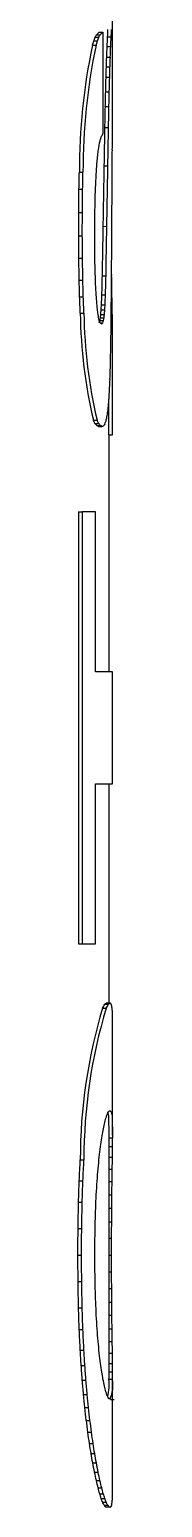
# Model space of a CAD drawing. Header units: millimetres. Extents: x 9.1 to 20.5, y 2.2 to 17.5.
# Drawn here: x 11.717 to 11.732, y 3.184 to 3.798 of the extents above; entities that cross this region are included whole.
import ezdxf

# ---------------------------------------------------------------- set-up
doc = ezdxf.new("R2010")
doc.units = ezdxf.units.MM
doc.linetypes.add('PHANTOM', pattern=[1.27, 0.635, -0.127, 0.127, -0.127, 0.127, -0.127])

msp = doc.modelspace()

# ---------------------------------------------------------------- linework, layer by layer
at = {"color": 7, "linetype": 'Continuous', "lineweight": 25}
for p, q in [((11.73143, 3.76089), (11.73143, 3.80469)), ((11.72419, 3.79511), (11.7257, 3.79511)), ((11.72476, 3.79613), (11.72626, 3.79613)), ((11.7259, 3.79726), (11.7274, 3.79726)), ((11.7274, 3.79726), (11.7274, 3.75495)), ((11.72933, 3.79521), (11.73083, 3.79521)), ((11.72303, 3.79176), (11.72454, 3.79176)), ((11.7236, 3.79354), (11.72511, 3.79354)), ((11.72916, 3.79123), (11.73066, 3.79123)), ((11.72883, 3.78276), (11.73034, 3.78276)), ((11.72898, 3.7868), (11.73048, 3.7868)), ((11.72871, 3.77845), (11.73021, 3.77845)), ((11.72854, 3.77247), (11.73005, 3.77247)), ((11.7284, 3.76627), (11.7299, 3.76627)), ((11.72823, 3.75759), (11.72973, 3.75759)), ((11.71759, 3.73899), (11.71911, 3.73899)), ((11.72795, 3.74168), (11.72945, 3.74168)), ((11.71745, 3.73203), (11.71897, 3.73203)), ((11.71732, 3.71257), (11.71733, 3.72233)), ((11.71733, 3.72233), (11.71885, 3.72233)), ((11.71884, 3.71257), (11.71885, 3.72233)), ((11.72398, 3.71236), (11.724, 3.71732)), ((11.71732, 3.71257), (11.71884, 3.71257)), ((11.72401, 3.70767), (11.72398, 3.71236)), ((11.71739, 3.70335), (11.71891, 3.70335)), ((11.72717, 3.69592), (11.72868, 3.69592)), ((11.73099, 3.69613), (11.73103, 3.69613)), ((11.71754, 3.69414), (11.71906, 3.69414)), ((11.73096, 3.6923), (11.73108, 3.6923)), ((11.71772, 3.68724), (11.71924, 3.68724)), ((11.7268, 3.68395), (11.7283, 3.68395)), ((11.72697, 3.6881), (11.72847, 3.6881)), ((11.73091, 3.68583), (11.73119, 3.68583)), ((11.73093, 3.68896), (11.73113, 3.68896)), ((11.71798, 3.6805), (11.7195, 3.6805)), ((11.72635, 3.6785), (11.72785, 3.6785)), ((11.7265, 3.6799), (11.728, 3.6799)), ((11.72666, 3.68179), (11.72816, 3.68179)), ((11.73084, 3.67883), (11.73134, 3.67883)), ((11.73086, 3.68077), (11.73129, 3.68077)), ((11.73088, 3.68314), (11.73124, 3.68314)), ((11.72617, 3.67748), (11.72767, 3.67748)), ((11.72626, 3.67645), (11.72736, 3.67645)), ((11.73078, 3.67365), (11.73142, 3.67365)), ((11.73081, 3.67575), (11.73141, 3.67575)), ((11.73083, 3.67721), (11.73137, 3.67721)), ((11.73142, 3.62999), (11.73142, 3.67365)), ((11.72992, 3.62999), (11.72992, 3.64492)), ((11.72345, 3.63597), (11.72496, 3.63597)), ((11.72409, 3.63468), (11.7256, 3.63468)), ((11.72486, 3.63381), (11.72636, 3.63381)), ((11.72558, 3.63344), (11.72708, 3.63344)), ((11.72992, 3.62999), (11.73142, 3.62999)), ((11.72993, 3.53141), (11.72993, 3.62999)), ((11.71719, 3.59792), (11.71719, 3.41849)), ((11.71719, 3.59792), (11.71871, 3.59792)), ((11.71871, 3.59792), (11.71871, 3.41849)), ((11.72436, 3.59792), (11.71871, 3.59792)), ((11.72436, 3.53141), (11.72436, 3.59792)), ((11.73143, 3.53141), (11.72436, 3.53141)), ((11.73143, 3.48499), (11.73143, 3.53141)), ((11.72436, 3.48499), (11.73143, 3.48499)), ((11.72436, 3.41849), (11.72436, 3.48499)), ((11.72993, 3.394), (11.72993, 3.48499)), ((11.71719, 3.41849), (11.71871, 3.41849)), ((11.71871, 3.41849), (11.72436, 3.41849)), ((11.72728, 3.39179), (11.72879, 3.39179)), ((11.72816, 3.39341), (11.72967, 3.39341)), ((11.72886, 3.394), (11.73036, 3.394)), ((11.73143, 3.33903), (11.73143, 3.38675)), ((11.72992, 3.33794), (11.73142, 3.33794)), ((11.72993, 3.23907), (11.72993, 3.33903)), ((11.72993, 3.33427), (11.73139, 3.33427)), ((11.71799, 3.32877), (11.71951, 3.32877)), ((11.72993, 3.3299), (11.73134, 3.3299)), ((11.72993, 3.32494), (11.73127, 3.32494)), ((11.71756, 3.32004), (11.71908, 3.32004)), ((11.72993, 3.31977), (11.7312, 3.31977)), ((11.71727, 3.31114), (11.71879, 3.31114)), ((11.72993, 3.31427), (11.73113, 3.31427)), ((11.72993, 3.30872), (11.73108, 3.30872)), ((11.72993, 3.30306), (11.73104, 3.30306)), ((11.71706, 3.3002), (11.71858, 3.3002)), ((11.72406, 3.28915), (11.72409, 3.29616)), ((11.72993, 3.29616), (11.73101, 3.29616)), ((11.71699, 3.28915), (11.71851, 3.28915)), ((11.72993, 3.28915), (11.731, 3.28915)), ((11.72993, 3.28225), (11.73101, 3.28225)), ((11.71706, 3.2782), (11.71858, 3.2782)), ((11.72993, 3.27535), (11.73104, 3.27535)), ((11.71727, 3.26721), (11.71879, 3.26721)), ((11.72993, 3.26963), (11.73108, 3.26963)), ((11.72993, 3.26419), (11.73113, 3.26419)), ((11.71756, 3.25831), (11.71908, 3.25831)), ((11.72993, 3.25853), (11.7312, 3.25853)), ((11.71799, 3.24963), (11.71951, 3.24963)), ((11.72993, 3.25335), (11.73127, 3.25335)), ((11.72993, 3.2485), (11.73134, 3.2485)), ((11.71838, 3.24333), (11.71989, 3.24333)), ((11.72993, 3.24419), (11.73139, 3.24419)), ((11.71884, 3.23718), (11.72036, 3.23718)), ((11.72992, 3.23761), (11.73142, 3.23761)), ((11.72993, 3.24063), (11.73142, 3.24063)), ((11.73143, 3.1915), (11.73143, 3.23907)), ((11.71935, 3.2313), (11.72086, 3.2313)), ((11.7199, 3.22581), (11.72141, 3.22581)), ((11.73055, 3.22925), (11.73205, 3.22925)), ((11.7205, 3.22052), (11.72202, 3.22052)), ((11.72113, 3.21562), (11.72265, 3.21562)), ((11.7218, 3.21093), (11.72331, 3.21093)), ((11.72247, 3.20672), (11.72398, 3.20672)), ((11.72316, 3.20284), (11.72467, 3.20284)), ((11.72392, 3.19896), (11.72543, 3.19896)), ((11.72467, 3.19551), (11.72618, 3.19551)), ((11.72539, 3.19249), (11.7269, 3.19249)), ((11.72606, 3.19006), (11.72756, 3.19006)), ((11.72668, 3.18807), (11.72819, 3.18807)), ((11.72725, 3.18651), (11.72876, 3.18651)), ((11.72787, 3.18532), (11.72937, 3.18532)), ((11.72841, 3.18462), (11.72991, 3.18462))]:
    msp.add_line(p, q, dxfattribs=at)
at = {"color": 8, "linetype": 'PHANTOM', "lineweight": 18}
msp.add_line((11.72753, 3.71645), (11.72903, 3.71645), dxfattribs=at)
at = {"color": 7, "linetype": 'Continuous', "lineweight": 25, "flags": 128}
for points in [[(11.72946, 3.34824), (11.72971, 3.34685), (11.7299, 3.33903)], [(11.73036, 3.34915), (11.73087, 3.34876), (11.73122, 3.34685), (11.73142, 3.33794)]]:
    msp.add_lwpolyline(points, dxfattribs=at)
at = {"color": 7, "linetype": 'Continuous', "lineweight": 25}
for centre, radius, start, end in [((11.97145, 3.73951), 0.25385, 168.12124, 180.11795), ((11.97334, 3.73951), 0.25423, 168.13933, 180.11806), ((11.92835, 3.68373), 0.2104, 180.8805, 193.12092), ((11.93018, 3.68373), 0.2107, 180.8788, 193.10103), ((11.93464, 3.32901), 0.21665, 163.15432, 180.06226), ((11.93645, 3.32901), 0.21695, 163.17919, 180.06306), ((11.71024, 3.23548), 0.0198, 345.17349, 6.17817), ((11.71556, 3.23542), 0.01602, 337.5893, 7.87665)]:
    msp.add_arc(centre, radius, start, end, dxfattribs=at)
for centre, major_axis, ratio, start_param, end_param in [((10.74993, 3.82611), (0.98, 0), 0.292868, 6.169464, 6.174944), ((10.74993, 3.81543), (0.98, 0), 0.19197, 6.174944, 6.18042), ((10.74993, 3.80581), (0.98, 0), 0.09631, 6.18042, 6.192468), ((10.74993, 3.82611), (0.9815, 0), 0.292868, 6.169639, 6.17511), ((10.74993, 3.81543), (0.9815, 0), 0.19197, 6.17511, 6.180578), ((10.74993, 3.80581), (0.9815, 0), 0.09631, 6.180578, 6.192607), ((10.74993, 3.82467), (0.98, 0), 0.860533, 6.243521, 6.248254), ((10.74993, 3.81665), (0.98, 0), 0.626358, 6.248254, 6.253263), ((10.74993, 3.82467), (0.9815, 0), 0.860533, 6.243581, 6.248308), ((10.74993, 3.81665), (0.9815, 0), 0.626358, 6.248308, 6.253309), ((10.74993, 3.83432), (0.98, 0), 0.366697, 6.16448, 6.169464), ((10.74993, 3.83432), (0.9815, 0), 0.366697, 6.164662, 6.169639), ((10.74993, 3.83156), (0, 1.0172), 0.963432, 4.668375, 4.672724), ((10.74993, 3.83156), (0, 1.01875), 0.963432, 4.668442, 4.672785), ((10.74993, 3.85826), (0, 1.59995), 0.61252, 4.662482, 4.665181), ((10.74993, 3.84256), (0, 1.26715), 0.773392, 4.665181, 4.668375), ((10.74993, 3.85826), (0, 1.6024), 0.61252, 4.662558, 4.665253), ((10.74993, 3.84256), (0, 1.26909), 0.773392, 4.665253, 4.668442), ((10.74993, 3.87202), (0, 1.8757), 0.522472, 4.659288, 4.662482), ((10.74993, 3.87202), (0, 1.87857), 0.522472, 4.659369, 4.662558), ((10.74993, 3.89454), (0, 2.29989), 0.426106, 4.656588, 4.659288), ((10.74993, 3.89454), (0, 2.30341), 0.426106, 4.656673, 4.659369), ((10.74993, 3.9234), (0, 2.81753), 0.347823, 4.653502, 4.656588), ((10.74993, 3.9234), (0, 2.82184), 0.347823, 4.653593, 4.656673), ((10.74993, 3.96014), (0, 3.44165), 0.284747, 4.648873, 4.653502), ((10.74993, 3.96014), (0, 3.44692), 0.284747, 4.64897, 4.653593), ((10.74993, 3.76362), (0.9815, 0), 0.763097, 6.27391, 6.275997), ((10.74993, 3.76229), (0.9815, 0), 0.575118, 6.275997, 6.278194), ((10.74993, 3.76102), (0.9815, 0), 0.316377, 6.278194, 6.282533), ((10.74993, 3.79751), (0.9815, 0), 0.450079, 6.177485, 6.180799), ((10.74993, 3.78629), (0.9815, 0), 0.338212, 6.180799, 6.184553), ((10.74993, 3.77015), (0.9815, 0), 0.171247, 6.184553, 6.192607), ((10.74993, 3.77675), (0, 1.84327), 0.532477, 4.696961, 4.699214), ((10.74993, 3.76844), (0, 1.21264), 0.809388, 4.699214, 4.701081), ((10.74993, 3.76553), (0.9815, 0), 0.972932, 6.271877, 6.27391), ((10.74993, 3.8652), (0, 1.06503), 0.921566, 4.59829, 4.600888), ((10.74993, 3.83878), (0.9815, 0), 0.843132, 6.171684, 6.174502), ((10.74993, 3.81801), (0.9815, 0), 0.648081, 6.174502, 6.177485), ((10.74993, 3.78851), (0, 2.60586), 0.376652, 4.693775, 4.696961), ((10.74993, 4.91536), (0, 7.43863), 0.131745, 4.552632, 4.553579), ((10.74993, 4.91536), (0, 7.45001), 0.131745, 4.552879, 4.553824), ((10.74993, 3.94979), (0, 1.79955), 0.545413, 4.594585, 4.596244), ((10.74993, 3.89496), (0, 1.32638), 0.739985, 4.596244, 4.59829), ((10.74993, 3.9905), (0, 3.91995), 0.250003, 4.642423, 4.648873), ((10.74993, 3.9905), (0, 3.92595), 0.250003, 4.64253, 4.64897), ((10.74993, 3.8011), (0, 3.28194), 0.299061, 4.690259, 4.693775), ((10.74993, 4.08555), (0, 2.9445), 0.333333, 4.591598, 4.592926), ((10.74993, 3.99974), (0, 2.2245), 0.441223, 4.592926, 4.594585), ((10.74993, 5.89034), (0, 13.56759), 0.072231, 4.551908, 4.552632), ((10.74993, 5.89034), (0, 13.58835), 0.072231, 4.552155, 4.552879), ((10.74993, 4.18608), (0, 3.77885), 0.259735, 4.590491, 4.591598), ((10.74993, 3.81128), (0, 3.74194), 0.262297, 4.687622, 4.690259), ((10.74993, 4.83864), (0, 9.13098), 0.107491, 4.589274, 4.589827), ((10.74993, 4.51227), (0, 6.46141), 0.151902, 4.589827, 4.590491), ((10.74993, 4.0033), (0, 4.10316), 0.23884, 4.637404, 4.642423), ((10.74993, 4.0033), (0, 4.10945), 0.23884, 4.637519, 4.64253), ((10.74993, 3.82607), (0, 4.33938), 0.226184, 4.681358, 4.687622), ((10.74993, 0.36303), (0, 20.94731), 0.046784, 4.872536, 4.872982), ((10.74993, 0.36303), (0, 20.97937), 0.046784, 4.872289, 4.872734), ((10.74993, 2.21903), (0, 9.30829), 0.105283, 4.871533, 4.872536), ((10.74993, 2.21903), (0, 9.32253), 0.105283, 4.871287, 4.872289), ((10.74993, 2.42813), (0, 10.42863), 0.094116, 4.834951, 4.835394), ((10.74993, 2.95027), (0, 6.1577), 0.159394, 4.834342, 4.834951), ((10.74993, 3.19939), (0, 4.10993), 0.238812, 4.833457, 4.834342), ((10.74993, 3.90883), (0, 2.84209), 0.344817, 4.634645, 4.637404), ((10.74993, 3.90883), (0, 2.84644), 0.344817, 4.634765, 4.637519), ((10.74993, 3.62196), (0, 2.61633), 0.375144, 4.74074, 4.742224), ((10.74993, 3.63627), (0, 2.11156), 0.464821, 4.738927, 4.740741), ((10.74993, 2.7476), (0, 5.97289), 0.164075, 4.870363, 4.871533), ((10.74993, 2.7476), (0, 5.98203), 0.164075, 4.870119, 4.871287), ((10.74993, 3.34583), (0, 2.8974), 0.338752, 4.832295, 4.833457), ((10.74993, 3.41065), (0, 2.35545), 0.416693, 4.830912, 4.832295), ((10.74993, 3.80365), (0, 3.6167), 0.27138, 4.677347, 4.681358), ((10.74993, 3.6509), (0, 1.56032), 0.629039, 4.736785, 4.738927), ((10.74993, 3.04478), (0, 4.08381), 0.239972, 4.868692, 4.870363), ((10.74993, 3.04478), (0, 4.09006), 0.239972, 4.868451, 4.870119), ((10.74993, 3.4838), (0, 1.73683), 0.56511, 4.829474, 4.830912), ((10.74993, 3.52238), (0, 1.40662), 0.697773, 4.827815, 4.829474), ((10.74993, 3.55606), (0, 1.11417), 0.880924, 4.825769, 4.827815), ((10.74993, 3.78178), (0, 1.225), 0.8, 4.630672, 4.632438), ((10.74993, 3.83462), (0, 1.88654), 0.51947, 4.632438, 4.634645), ((10.74993, 3.78178), (0, 1.22688), 0.8, 4.630797, 4.632561), ((10.74993, 3.83462), (0, 1.88943), 0.51947, 4.632561, 4.634765), ((10.74993, 3.6581), (0, 1.26507), 0.775847, 4.734312, 4.736785), ((10.74993, 3.66342), (0, 1.02233), 0.96006, 4.731675, 4.734312), ((10.74993, 3.58165), (0.9815, 0), 0.904755, 0.111059, 0.11338), ((10.74993, 3.60664), (0.9815, 0), 0.674961, 0.108849, 0.111059), ((10.74993, 3.624), (0.9815, 0), 0.512214, 0.106584, 0.108849), ((10.74993, 3.71925), (0.98, 0), 0.48708, 6.195561, 6.197715), ((10.74993, 3.74443), (0.98, 0), 0.788087, 6.197715, 6.199536), ((10.74993, 3.76177), (0.98, 0), 0.99982, 6.199536, 6.201469), ((10.74993, 3.71925), (0.9815, 0), 0.48708, 6.195695, 6.197846), ((10.74993, 3.74443), (0.9815, 0), 0.788087, 6.197846, 6.199665), ((10.74993, 3.76177), (0.9815, 0), 0.99982, 6.199665, 6.201594), ((10.74993, 3.66743), (0.9815, 0), 0.830164, 0.016375, 0.019286), ((10.74993, 3.67005), (0.9815, 0), 0.666706, 0.013409, 0.016375), ((10.74993, 3.67178), (0.9815, 0), 0.535771, 0.010333, 0.013409), ((10.74993, 3.70294), (0.98, 0), 0.29685, 6.192027, 6.195561), ((10.74993, 3.64954), (0.9815, 0), 0.267589, 0.102663, 0.106584), ((10.74993, 3.66879), (0.9815, 0), 0.076189, 0.096867, 0.102663), ((10.74993, 3.68319), (0.9815, 0), 0.075474, 6.186319, 6.192166), ((10.74993, 3.70294), (0.9815, 0), 0.29685, 6.192166, 6.195695), ((10.74993, 3.76764), (0, 2.58878), 0.379136, 4.673554, 4.677347), ((10.74993, 3.67365), (0.9815, 0), 0.350622, 0.006103, 0.010333), ((10.74993, 3.67432), (0.9815, 0), 0.239256, 6.280336, 6.289289), ((10.74993, 3.74652), (0, 2.04479), 0.48, 4.670916, 4.673554), ((10.74993, 3.73129), (0, 1.67758), 0.58507, 4.667892, 4.670916), ((10.74993, 3.70776), (0, 1.16333), 0.843701, 4.662284, 4.665253), ((10.74993, 3.71943), (0, 1.41081), 0.6957, 4.665253, 4.667892), ((10.74993, 3.69534), (0.9815, 0), 0.932414, 6.22901, 6.23308), ((10.74993, 3.67552), (0.9815, 0), 0.572966, 6.219326, 6.224609), ((10.74993, 3.68498), (0.9815, 0), 0.73748, 6.224609, 6.22901), ((10.74993, 3.6105), (0.98, 0), 0.226387, 0.109182, 0.11505), ((10.74993, 3.62192), (0.98, 0), 0.119406, 0.10177, 0.109182), ((10.74993, 3.6105), (0.9815, 0), 0.226387, 0.109014, 0.114873), ((10.74993, 3.62192), (0.9815, 0), 0.119406, 0.101614, 0.109014), ((10.74993, 3.64472), (0.9815, 0), 0.129032, 6.196082, 6.202916), ((10.74993, 3.6511), (0.9815, 0), 0.210016, 6.202916, 6.208425), ((10.74993, 3.65837), (0.9815, 0), 0.309261, 6.208425, 6.213767), ((10.74993, 3.6663), (0.9815, 0), 0.42572, 6.213767, 6.219326), ((10.74993, 3.62869), (0.98, 0), 0.051459, 0.094253, 0.10177), ((10.74993, 3.62869), (0.9815, 0), 0.051459, 0.094108, 0.101614), ((10.74993, 3.63707), (0.9815, 0), 0.039381, 6.189077, 6.196082), ((10.74993, 3.40063), (0.98, 0), 0.122938, 6.209745, 6.223197), ((10.74993, 3.39607), (0.98, 0), 0.04526, 6.223197, 6.236583), ((10.74993, 3.40063), (0.9815, 0), 0.122938, 6.209857, 6.223288), ((10.74993, 3.39607), (0.9815, 0), 0.04526, 6.223288, 6.236654), ((10.74993, 3.39195), (0.9815, 0), 0.044892, 0.033064, 0.046531), ((10.74993, 3.38939), (0.9815, 0), 0.123952, 0.019767, 0.033064), ((10.74993, 3.38763), (0.9815, 0), 0.214296, 0.008232, 0.019767), ((10.74993, 3.38675), (0.9815, 0), 0.323545, 0, 0.008232), ((10.74993, 3.36951), (0.9815, 0), 0.315809, 6.199995, 6.207324), ((10.74993, 3.36128), (0.9815, 0), 0.205125, 6.207324, 6.213767), ((10.74993, 3.3577), (0.9815, 0), 0.15252, 6.213767, 6.220262), ((10.74993, 3.35367), (0.9815, 0), 0.087258, 6.220262, 6.22846), ((10.74993, 3.35007), (0.9815, 0), 0.020123, 6.22846, 6.236654), ((10.74993, 3.38858), (0.9815, 0), 0.538462, 6.187202, 6.192939), ((10.74993, 3.37689), (0.9815, 0), 0.40625, 6.192939, 6.199995), ((10.74993, 3.41963), (0.9815, 0), 0.8602, 6.176767, 6.181903), ((10.74993, 3.40456), (0.9815, 0), 0.708333, 6.181903, 6.187202), ((10.74993, 3.34152), (0.9815, 0), 0.890073, 6.269887, 6.274885), ((10.74993, 3.33992), (0.9815, 0), 0.6939, 6.274885, 6.280267), ((10.74993, 3.82288), (0, 3.17524), 0.308638, 4.553357, 4.556142), ((10.74993, 3.82288), (0, 3.1801), 0.308638, 4.553602, 4.556382), ((10.74993, 3.44854), (0, 1.11644), 0.879136, 4.601551, 4.605971), ((10.74993, 3.34473), (0, 1.11477), 0.880452, 4.694641, 4.69909), ((10.74993, 3.48061), (0, 1.40636), 0.6979, 4.597848, 4.601551), ((10.74993, 3.34954), (0, 1.38565), 0.708333, 4.690905, 4.694641), ((10.74993, 4.09596), (0, 4.89963), 0.200015, 4.551518, 4.553357), ((10.74993, 4.09596), (0, 4.90713), 0.200015, 4.551766, 4.553602), ((10.74993, 3.532), (0, 1.85598), 0.528831, 4.594806, 4.597848), ((10.74993, 3.35959), (0, 1.85389), 0.529426, 4.687938, 4.690905), ((10.74993, 4.63892), (0, 8.28936), 0.118224, 4.55018, 4.551518), ((10.74993, 4.63892), (0, 8.30205), 0.118224, 4.55043, 4.551766), ((10.74993, 3.61075), (0, 2.52732), 0.388355, 4.592594, 4.594806), ((10.74993, 3.37765), (0, 2.59223), 0.378631, 4.685796, 4.687938), ((10.74993, 4.10288), (0, 6.61057), 0.148474, 4.590048, 4.5911), ((10.74993, 3.76491), (0, 3.81722), 0.257124, 4.5911, 4.592594), ((10.74993, 3.48797), (0, 6.61276), 0.148425, 4.683378, 4.684422), ((10.74993, 3.41833), (0, 4.1221), 0.238107, 4.684422, 4.685796), ((10.74993, 7.35573), (0, 25.11192), 0.039025, 4.549734, 4.55018), ((10.74993, 7.35573), (0, 25.15036), 0.039025, 4.549985, 4.55043), ((10.74993, 3.825), (0, 18.23152), 0.053835, 4.682993, 4.683378), ((10.74993, -0.73795), (0, 24.86808), 0.039408, 4.874598, 4.875044), ((10.74993, -0.73795), (0, 24.90614), 0.039408, 4.874348, 4.874793), ((10.74993, 0.7268), (0, 20.94966), 0.04685, 4.834674, 4.835006), ((10.74993, 2.82759), (0, 15.704), 0.0625, 4.741345, 4.741785), ((10.74993, 2.51602), (0, 6.2816), 0.15625, 4.833567, 4.834674), ((10.74993, 3.08014), (0, 6.98078), 0.1406, 4.740356, 4.741345), ((10.74993, 1.93292), (0, 8.33), 0.117647, 4.87326, 4.874598), ((10.74993, 1.93292), (0, 8.34275), 0.117647, 4.873012, 4.874348), ((10.74993, 2.80951), (0, 3.85364), 0.254695, 4.832074, 4.833567), ((10.74993, 3.16761), (0, 3.85274), 0.254754, 4.738872, 4.740356), ((10.74993, 2.4824), (0, 4.89963), 0.200015, 4.871421, 4.87326), ((10.74993, 2.4824), (0, 4.90713), 0.200015, 4.871176, 4.873012), ((10.74993, 2.95818), (0, 2.60855), 0.376263, 4.829972, 4.832074), ((10.74993, 3.20055), (0, 2.60898), 0.376201, 4.736785, 4.738872), ((10.74993, 3.04438), (0, 1.87374), 0.523818, 4.82693, 4.829972), ((10.74993, 3.21848), (0, 1.87374), 0.523818, 4.733763, 4.736785), ((10.74993, 2.75855), (0, 3.15583), 0.310536, 4.868636, 4.871421), ((10.74993, 2.75855), (0, 3.16066), 0.310536, 4.868396, 4.871176), ((10.74993, 3.09779), (0, 1.40636), 0.6979, 4.823227, 4.82693), ((10.74993, 3.22847), (0, 1.40623), 0.697966, 4.730082, 4.733763), ((10.74993, 2.86177), (0, 2.49247), 0.393184, 4.866075, 4.868636), ((10.74993, 2.86177), (0, 2.49629), 0.393184, 4.865838, 4.868396), ((10.74993, 3.1285), (0, 1.12872), 0.869565, 4.818807, 4.823227), ((10.74993, 3.16095), (0.9815, 0), 0.838729, 0.101282, 0.106418), ((10.74993, 3.23429), (0, 1.07734), 0.911044, 4.725578, 4.730082), ((10.74993, 3.23712), (0.9815, 0), 0.879136, 0.008191, 0.013189), ((10.74993, 2.93794), (0, 1.99494), 0.491242, 4.862959, 4.866075), ((10.74993, 2.93794), (0, 1.998), 0.491242, 4.862727, 4.865838), ((10.74993, 3.17346), (0.9815, 0), 0.712725, 0.096094, 0.101282), ((10.74993, 3.23866), (0.9815, 0), 0.687467, 0.002918, 0.008191), ((10.74993, 2.98284), (0, 1.69562), 0.577959, 4.859454, 4.862959), ((10.74993, 2.98284), (0, 1.69822), 0.577959, 4.859228, 4.862727), ((10.74993, 3.19078), (0.9815, 0), 0.528831, 0.090357, 0.096094), ((10.74993, 3.2015), (0.9815, 0), 0.407714, 0.08319, 0.090357), ((10.74993, 3.23907), (0.98, 0), 0.543742, 6.280442, 6.283185), ((10.74993, 3.23907), (0.9815, 0), 0.543742, 6.280446, 6.286103), ((10.74993, 3.02204), (0, 1.42811), 0.686222, 4.855563, 4.859454), ((10.74993, 3.02204), (0, 1.43029), 0.686222, 4.855343, 4.859228), ((10.74993, 3.20839), (0.9815, 0), 0.323293, 0.075862, 0.08319), ((10.74993, 3.21678), (0.9815, 0), 0.210532, 0.069584, 0.075862), ((10.74993, 3.22105), (0.9815, 0), 0.147834, 0.063253, 0.069584), ((10.74993, 3.22492), (0.9815, 0), 0.085537, 0.05489, 0.063253), ((10.74993, 3.22811), (0.9815, 0), 0.026316, 0.046531, 0.05489), ((10.74993, 3.05236), (0, 1.21558), 0.806197, 4.851174, 4.855563), ((10.74993, 3.05236), (0, 1.21745), 0.806197, 4.85096, 4.855343), ((10.74993, 3.07537), (0, 1.04922), 0.93403, 4.846454, 4.851174), ((10.74993, 3.07537), (0, 1.05082), 0.93403, 4.846248, 4.85096), ((10.74993, 3.09307), (0.98, 0), 0.935519, 0.128905, 0.134065), ((10.74993, 3.11167), (0.98, 0), 0.78786, 0.123416, 0.128905), ((10.74993, 3.09307), (0.9815, 0), 0.935519, 0.128707, 0.133859), ((10.74993, 3.11167), (0.9815, 0), 0.78786, 0.123226, 0.128707), ((10.74993, 3.124), (0.98, 0), 0.685704, 0.117597, 0.123416), ((10.74993, 3.124), (0.9815, 0), 0.685704, 0.117417, 0.123226), ((10.74993, 3.13608), (0.98, 0), 0.580645, 0.110732, 0.117597), ((10.74993, 3.14523), (0.98, 0), 0.496118, 0.103594, 0.110732), ((10.74993, 3.13608), (0.9815, 0), 0.580645, 0.110562, 0.117417), ((10.74993, 3.14523), (0.9815, 0), 0.496118, 0.103436, 0.110562), ((10.74993, 3.15284), (0.98, 0), 0.421048, 0.096242, 0.103594), ((10.74993, 3.16063), (0.98, 0), 0.33837, 0.088894, 0.096242), ((10.74993, 3.15284), (0.9815, 0), 0.421048, 0.096094, 0.103436), ((10.74993, 3.16063), (0.9815, 0), 0.33837, 0.088758, 0.096094), ((10.74993, 3.16639), (0.98, 0), 0.27207, 0.081386, 0.088894), ((10.74993, 3.17108), (0.98, 0), 0.213201, 0.073882, 0.081386), ((10.74993, 3.17686), (0.98, 0), 0.133351, 0.064784, 0.073882), ((10.74993, 3.16639), (0.9815, 0), 0.27207, 0.081261, 0.088758), ((10.74993, 3.17108), (0.9815, 0), 0.213201, 0.073769, 0.081261), ((10.74993, 3.17686), (0.9815, 0), 0.133351, 0.064684, 0.073769), ((10.74993, 3.18907), (0.9815, 0), 0.13499, 6.254902, 6.263858), ((10.74993, 3.19049), (0.9815, 0), 0.210115, 6.263858, 6.271438), ((10.74993, 3.19121), (0.9815, 0), 0.27207, 6.271438, 6.278908), ((10.74993, 3.1915), (0.9815, 0), 0.340921, 6.278908, 6.283185), ((10.74993, 3.18032), (0.98, 0), 0.078797, 0.055691, 0.064784), ((10.74993, 3.18297), (0.98, 0), 0.030274, 0.046602, 0.055691), ((10.74993, 3.18032), (0.9815, 0), 0.078797, 0.055605, 0.064684), ((10.74993, 3.18297), (0.9815, 0), 0.030274, 0.046531, 0.055605), ((10.74993, 3.18573), (0.9815, 0), 0.030275, 6.236654, 6.245725), ((10.74993, 3.18748), (0.9815, 0), 0.077852, 6.245725, 6.254902)]:
    msp.add_ellipse(centre, major_axis=major_axis, ratio=ratio, start_param=start_param, end_param=end_param, dxfattribs=at)

doc.saveas('drawing.dxf')
